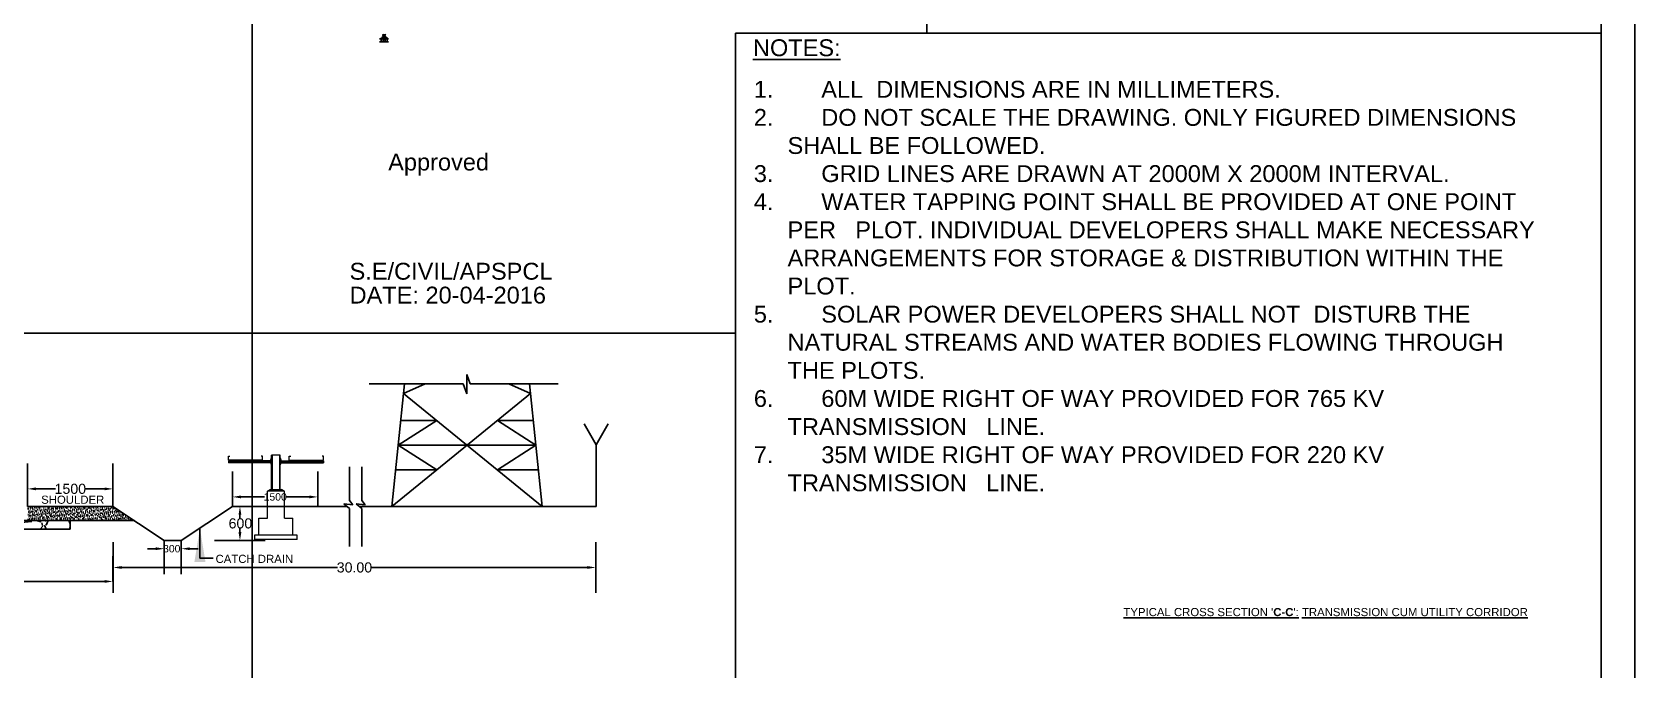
# Model space of a CAD drawing. Header units: metres. Extents: x 201400 to 215600, y 173235 to 1738400.
# Drawn here: x 210847 to 215600, y 1731501 to 1733392 of the extents above; entities that cross this region are included whole.
import ezdxf

# ---------------------------------------------------------------- set-up
doc = ezdxf.new("R2010")
doc.units = ezdxf.units.M
doc.header["$PDMODE"] = 1
doc.header["$PDSIZE"] = -10
for name, color, linetype in [('GRID LINES', 250, 'Continuous'), ('name power lines', 1, 'Continuous'), ('Names', 1, 'Continuous'), ('SINGLE CELL CULVERT', 7, 'Continuous'), ('TEMPLE', 1, 'Continuous')]:
    doc.layers.add(name, color=color, linetype=linetype)
doc.styles.get("Standard").update_dxf_attribs({"font": 'arial.ttf', "height": 50})
doc.dimstyles.get("Standard").update_dxf_attribs({"dimtxt": 50, "dimasz": 0.18, "dimexe": 0.18, "dimexo": 0.0625, "dimgap": 0.09, "dimtad": 0, "dimtih": 1, "dimtoh": 1, "dimdec": 4, "dimzin": 0, "dimdsep": 46, "dimtxsty": 'Standard', "dimcen": 0.09, "dimadec": 0, "dimazin": 0, "dimtfac": 1, "dimtdec": 4, "dimtofl": 0, "dimtmove": 0, "dimatfit": 3, "dimfxl": 1, "dimtolj": 1, "dimtzin": 0, "dimarcsym": 0})

# ---------------------------------------------------------------- blocks, each defined once
blk = doc.blocks.new('*D108')
at = {"layer": 'Defpoints', "color": 0, "linetype": 'Continuous', "ltscale": 50, "transparency": 16777216}
for p in [(211239.3, 1731884.7), (211289.9, 1731884.7), (211239.3, 1731860.4)]:
    blk.add_point(p, dxfattribs=at)
at = {"layer": 'name power lines', "color": 0, "linetype": 'Continuous', "lineweight": -2, "ltscale": 50, "transparency": 16777216}
for p, q in [((211239.3, 1731884.7), (211239.3, 1731785.4)), ((211289.9, 1731884.7), (211289.9, 1731785.4))]:
    blk.add_line(p, q, dxfattribs=at)
at = {"layer": 'name power lines', "color": 7, "linetype": 'Continuous', "lineweight": -2, "ltscale": 50, "transparency": 16777216}
for p, q in [((211214.3, 1731860.4), (211189.3, 1731860.4)), ((211314.9, 1731860.4), (211339.9, 1731860.4))]:
    blk.add_line(p, q, dxfattribs=at)
at = {"layer": 'name power lines', "color": 7, "linetype": 'Continuous', "ltscale": 50, "transparency": 16777216}
for points in [[(211214.3, 1731864.6), (211214.3, 1731856.3), (211239.3, 1731860.4)], [(211314.9, 1731864.6), (211314.9, 1731856.3), (211289.9, 1731860.4)]]:
    blk.add_solid(points, dxfattribs=at)
at = {"layer": 'name power lines', "color": 0, "linetype": 'Continuous', "ltscale": 50, "transparency": 16777216, "insert": (211261.6, 1731860.4), "char_height": 50, "attachment_point": 5}
blk.add_mtext('\\A1;{\\H0.44x;300}', dxfattribs=at)
blk = doc.blocks.new('*D109')
at = {"layer": 'Defpoints', "color": 0, "linetype": 'Continuous', "ltscale": 50, "transparency": 16777216}
for p in [(210834.3, 1732037.9), (210834.3, 1731986), (211087.4, 1731986)]:
    blk.add_point(p, dxfattribs=at)
at = {"layer": 'name power lines', "color": 0, "linetype": 'Continuous', "lineweight": -2, "ltscale": 50, "transparency": 16777216}
for p, q in [((210834.3, 1731986), (210834.3, 1732112.9)), ((211087.4, 1731986), (211087.4, 1732112.9))]:
    blk.add_line(p, q, dxfattribs=at)
at = {"layer": 'name power lines', "color": 7, "linetype": 'Continuous', "lineweight": -2, "ltscale": 50, "transparency": 16777216}
for p, q in [((210859.3, 1732037.9), (210917.4, 1732037.9)), ((211062.4, 1732037.9), (211004.3, 1732037.9))]:
    blk.add_line(p, q, dxfattribs=at)
at = {"layer": 'name power lines', "color": 7, "linetype": 'Continuous', "ltscale": 50, "transparency": 16777216}
for points in [[(210859.3, 1732042.1), (210859.3, 1732033.7), (210834.3, 1732037.9)], [(211062.4, 1732042.1), (211062.4, 1732033.7), (211087.4, 1732037.9)]]:
    blk.add_solid(points, dxfattribs=at)
at = {"layer": 'name power lines', "color": 0, "linetype": 'Continuous', "ltscale": 50, "transparency": 16777216, "insert": (210960.9, 1732037.9), "char_height": 50, "attachment_point": 5}
blk.add_mtext('\\A1;{\\H0.6x;1500}', dxfattribs=at)
blk = doc.blocks.new('CRS')
at = {"color": 7, "linetype": 'Continuous', "lineweight": 9, "ltscale": 50}
for p, q in [((-835, 1390), (-835, 1465)), ((-835, 1465), (-810, 1465)), ((-235, 1465), (-260, 1465)), ((-235, 1390), (-235, 1465)), ((-75, 870), (-75, 1480)), ((-75, 1480), (75, 1480)), ((-75, 1480), (75, 1480)), ((-75, 870), (-75, 1480)), ((-66, 870), (-66, 1480)), ((66, 1480), (66, 870)), ((75, 870), (75, 1480)), ((75, 1480), (75, 870)), ((235, 1390), (235, 1465)), ((235, 1465), (260, 1465)), ((835, 1465), (810, 1465)), ((835, 1390), (835, 1465)), ((-235, 1390), (-835, 1390)), ((-85, 1380), (-835, 1380)), ((-835, 1380), (-835, 1345)), ((-85, 1370), (-835, 1370)), ((-85, 1345), (-835, 1345)), ((-85, 1402), (-75, 1402)), ((-85, 1398), (-75, 1398)), ((-85, 1342), (-75, 1342)), ((-85, 1338), (-75, 1338)), ((85, 1402), (75, 1402)), ((85, 1398), (75, 1398)), ((85, 1342), (75, 1342)), ((85, 1338), (75, 1338)), ((85, 1380), (835, 1380)), ((85, 1370), (835, 1370)), ((85, 1345), (835, 1345)), ((235, 1390), (835, 1390)), ((835, 1380), (835, 1345)), ((-150, 850), (-100, 875)), ((-150, 375), (-150, 850)), ((-150, 850), (150, 850)), ((-129, 855), (-99, 870)), ((-129, 855), (129, 855)), ((100, 875), (-100, 875)), ((99, 870), (-99, 870)), ((75, 870), (-75, 870)), ((129, 855), (99, 870)), ((150, 850), (100, 875)), ((150, 375), (150, 850)), ((-375, 75), (375, 75)), ((-375, 0), (-375, 75)), ((-375, 0), (375, 0)), ((375, 75), (375, 0))]:
    blk.add_line(p, q, dxfattribs=at)
at = {"color": 7, "lineweight": 9}
for p, q in [((-150, 375), (-300, 375)), ((-300, 75), (-300, 375)), ((300, 375), (150, 375)), ((300, 75), (300, 375))]:
    blk.add_line(p, q, dxfattribs=at)
at = {"color": 7, "linetype": 'Continuous', "lineweight": 9, "ltscale": 50}
for points in [[(-85, 1420), (-75, 1420), (-75, 1320), (-85, 1320)], [(85, 1420), (75, 1420), (75, 1320), (85, 1320)], [(-85, 1395), (-89, 1395), (-89, 1405), (-85, 1405)], [(-85, 1345), (-89, 1345), (-89, 1335), (-85, 1335)], [(85, 1395), (89, 1395), (89, 1405), (85, 1405)], [(85, 1345), (89, 1345), (89, 1335), (85, 1335)]]:
    blk.add_lwpolyline(points, close=True, dxfattribs=at)
blk = doc.blocks.new('*D114')
at = {"layer": 'Defpoints', "color": 0, "linetype": 'Continuous', "ltscale": 50, "transparency": 16777216}
for p in [(211441.8, 1732014), (211441.8, 1731986), (211694.9, 1731986)]:
    blk.add_point(p, dxfattribs=at)
at = {"layer": 'name power lines', "color": 0, "linetype": 'Continuous', "lineweight": -2, "ltscale": 50, "transparency": 16777216}
for p, q in [((211441.8, 1731986), (211441.8, 1732089)), ((211694.9, 1731986), (211694.9, 1732089))]:
    blk.add_line(p, q, dxfattribs=at)
at = {"layer": 'name power lines', "color": 7, "linetype": 'Continuous', "lineweight": -2, "ltscale": 50, "transparency": 16777216}
for p, q in [((211466.8, 1732014), (211536.5, 1732014)), ((211669.9, 1732014), (211600.2, 1732014))]:
    blk.add_line(p, q, dxfattribs=at)
at = {"layer": 'name power lines', "color": 7, "linetype": 'Continuous', "ltscale": 50, "transparency": 16777216}
for points in [[(211466.8, 1732018.2), (211466.8, 1732009.9), (211441.8, 1732014)], [(211669.9, 1732018.2), (211669.9, 1732009.9), (211694.9, 1732014)]]:
    blk.add_solid(points, dxfattribs=at)
at = {"layer": 'name power lines', "color": 0, "linetype": 'Continuous', "ltscale": 50, "transparency": 16777216, "insert": (211568.4, 1732014), "char_height": 50, "attachment_point": 5}
blk.add_mtext('\\A1;{\\H0.44x;1500}', dxfattribs=at)
blk = doc.blocks.new('*D115')
at = {"layer": 'Defpoints', "color": 0, "linetype": 'Continuous', "ltscale": 50, "transparency": 16777216}
for p in [(211441.8, 1731986), (211289.9, 1731884.7), (211463.8, 1731884.7)]:
    blk.add_point(p, dxfattribs=at)
at = {"layer": 'name power lines', "color": 0, "linetype": 'Continuous', "lineweight": -2, "ltscale": 50, "transparency": 16777216}
for p, q in [((211441.8, 1731986), (211538.8, 1731986)), ((211388.8, 1731884.7), (211538.8, 1731884.7))]:
    blk.add_line(p, q, dxfattribs=at)
at = {"layer": 'name power lines', "color": 7, "linetype": 'Continuous', "lineweight": -2, "ltscale": 50, "transparency": 16777216}
for p, q in [((211463.8, 1731961), (211463.8, 1731950.8)), ((211463.8, 1731909.7), (211463.8, 1731920))]:
    blk.add_line(p, q, dxfattribs=at)
at = {"layer": 'name power lines', "color": 7, "linetype": 'Continuous', "ltscale": 50, "transparency": 16777216}
for points in [[(211459.6, 1731961), (211468, 1731961), (211463.8, 1731986)], [(211459.6, 1731909.7), (211468, 1731909.7), (211463.8, 1731884.7)]]:
    blk.add_solid(points, dxfattribs=at)
at = {"layer": 'name power lines', "color": 0, "linetype": 'Continuous', "ltscale": 50, "transparency": 16777216, "insert": (211465.2, 1731935.4), "char_height": 50, "attachment_point": 5}
blk.add_mtext('\\A1;{\\H0.6x;600}', dxfattribs=at)
blk = doc.blocks.new('*D104')
at = {"layer": 'Defpoints', "color": 0, "linetype": 'Continuous', "ltscale": 50, "transparency": 16777216}
for p in [(211087.7, 1731943.8), (212518.8, 1731943.8), (212518.8, 1731804.8)]:
    blk.add_point(p, dxfattribs=at)
at = {"layer": 'name power lines', "color": 0, "linetype": 'Continuous', "lineweight": -2, "ltscale": 50, "transparency": 16777216}
for p, q in [((211087.7, 1731879.8), (211087.7, 1731729.8)), ((212518.8, 1731879.8), (212518.8, 1731729.8))]:
    blk.add_line(p, q, dxfattribs=at)
at = {"layer": 'name power lines', "color": 7, "linetype": 'Continuous', "lineweight": -2, "ltscale": 50, "transparency": 16777216}
for p, q in [((211112.7, 1731804.8), (211752.6, 1731804.8)), ((212493.8, 1731804.8), (211853.9, 1731804.8))]:
    blk.add_line(p, q, dxfattribs=at)
at = {"layer": 'name power lines', "color": 7, "linetype": 'Continuous', "ltscale": 50, "transparency": 16777216}
for points in [[(211112.7, 1731809), (211112.7, 1731800.7), (211087.7, 1731804.8)], [(212493.8, 1731809), (212493.8, 1731800.7), (212518.8, 1731804.8)]]:
    blk.add_solid(points, dxfattribs=at)
at = {"layer": 'name power lines', "color": 0, "linetype": 'Continuous', "ltscale": 50, "transparency": 16777216, "insert": (211803.3, 1731804.8), "char_height": 50, "attachment_point": 5}
blk.add_mtext('\\A1;{\\H0.6x;30.00}', dxfattribs=at)
blk = doc.blocks.new('*D105')
at = {"layer": 'Defpoints', "color": 0, "linetype": 'Continuous', "ltscale": 50, "transparency": 16777216}
for p in [(208495.7, 1731763.3), (208495.7, 1731763.3), (211087.4, 1731763.3)]:
    blk.add_point(p, dxfattribs=at)
at = {"layer": 'name power lines', "color": 0, "linetype": 'Continuous', "lineweight": -2, "ltscale": 50, "transparency": 16777216}
for p, q in [((208495.7, 1731763.3), (208495.7, 1731838.3)), ((211087.4, 1731763.3), (211087.4, 1731838.3))]:
    blk.add_line(p, q, dxfattribs=at)
at = {"layer": 'name power lines', "color": 7, "linetype": 'Continuous', "lineweight": -2, "ltscale": 50, "transparency": 16777216}
for p, q in [((208520.7, 1731763.3), (209740.6, 1731763.3)), ((211062.4, 1731763.3), (209842.5, 1731763.3))]:
    blk.add_line(p, q, dxfattribs=at)
at = {"layer": 'name power lines', "color": 7, "linetype": 'Continuous', "ltscale": 50, "transparency": 16777216}
for points in [[(208520.7, 1731767.5), (208520.7, 1731759.2), (208495.7, 1731763.3)], [(211062.4, 1731767.5), (211062.4, 1731759.2), (211087.4, 1731763.3)]]:
    blk.add_solid(points, dxfattribs=at)
at = {"layer": 'name power lines', "color": 0, "linetype": 'Continuous', "ltscale": 50, "transparency": 16777216, "insert": (209791.5, 1731763.3), "char_height": 50, "attachment_point": 5}
blk.add_mtext('\\A1;{\\H0.6x;20.00}', dxfattribs=at)
blk = doc.blocks.new('A$C4C0265E5')
at = {"layer": 'TEMPLE'}
for points in [[(-13.5, 9), (13.5, 9)], [(-13.5, 0), (13.5, 0)], [(-8.5, 0), (-8.5, 9)], [(-5.2, 12.8), (6, 12.8)], [(3.2, 0), (3.2, 5.7), (-2.4, 5.7), (-2.4, 0)], [(-2.2, 15.8), (3.2, 15.8)], [(-1, 18.5), (1.6, 18.5)], [(9.9, 0), (9.9, 9)]]:
    blk.add_lwpolyline(points, dxfattribs=at)
for centre, radius, start, end in [((-5.3, 9.5), 3.26, 87.8436, 189.2012), ((-3, 13.6), 2.34, 69.7058, 201.7624), ((0.3, 19.8), 3.64, 124.6908, 216.5002), ((-1.2, 17), 1.53, 83.0917, 227.9751), ((3.1, 21.4), 5.04, 164.1856, 215.059), ((1.7, 16.8), 1.74, 327.908, 94.5822), ((-0.7, 21.1), 3.55, 312.8669, 23.8321), ((0.8, 19.8), 3.21, 317.586, 57.6644), ((4, 13.8), 2.21, 332.2896, 113.0629), ((6.7, 9.6), 3.25, 349.376, 102.0043)]:
    blk.add_arc(centre, radius, start, end, dxfattribs=at)

msp = doc.modelspace()

# ---------------------------------------------------------------- hatches: boundary and pattern name
h = msp.add_hatch()
h.set_pattern_fill('AR-SAND', color=17, scale=0.16875)
h.set_pattern_definition([(37.5, (-132127.364, -603213.939), (-0.270005281, 8.25884838), [0, -6.5151, 0, -7.286625, 0, -6.96515625]), (7.5, (-132127.364, -603213.939), (7.585705403, 12.09642357), [0, -3.514725, 0, -5.8721625, 0, -2.25028125]), (327.5, (-132132.636, -603213.939), (13.347996248, 0.024252491), [0, -2.143125, 0, -7.71525, 0, -10.0726875]), (317.5, (-132132.636, -603213.939), (12.885015135, 3.76193233), [0, -1.0715625, 0, -5.057775, 0, -5.7864375])])
h.paths.add_polyline_path([(210834.3, 1731977.5), (210834.3, 1731986), (211087.4, 1731986), (211150.7, 1731943.8), (210834.3, 1731943.8)])
at = {"layer": 'name power lines', "linetype": 'Continuous', "ltscale": 190}
h = msp.add_hatch(dxfattribs=at)
h.set_pattern_fill('GRAVEL', color=0, scale=168.75, style=0)
h.set_pattern_definition([(228.0128, (108108.126, 898303.928), (-1349.99970168, -1518.7502264), [22.70295, -2247.5961]), (184.9697, (108092.9384, 898287.053), (2025.000177444, 168.74853306), [38.958975, -3856.937344]), (132.5104, (108054.126, 898283.678), (1687.49843372, -1856.25146372), [27.470475, -2719.5804]), (267.2737, (107988.3134, 898241.49), (168.74932799, 3375.00004978), [35.477662, -3512.287912]), (292.8337, (107986.626, 898206.053), (-843.75167154, 2024.99939449), [34.788656, -3444.081694]), (357.2737, (108000.126, 898173.99), (-3375.00004978, 168.74932799), [35.477662, -3512.287912]), (37.6942, (108035.5634, 898172.303), (-2193.751239573, -1687.49838087), [46.917394, -4644.81827]), (72.2553, (108072.6884, 898200.9903), (1181.251816207, 3712.49936402), [44.29485, -4385.19167]), (121.4296, (108086.1884, 898243.178), (-1350.00138952, 2193.74916241), [35.597813, -3524.18732]), (175.2364, (108067.626, 898273.553), (1856.2501597, -168.74857114), [40.6404, -1991.378756]), (222.3974, (108027.126, 898276.928), (-2025.001240494, -1856.24866384), [52.55685, -5203.13203]), (138.8141, (108155.376, 898239.803), (-1181.25049727, 1012.49954663), [17.938294, -1775.898675]), (171.4692, (108141.876, 898251.615), (2193.74971056, -337.50133482), [34.127494, -3378.62998]), (225, (108108.13, 898256.68), (-2e-14, -168.750052), [23.864794, -214.78365]), (203.1986, (108096.313, 898276.928), (843.74995455, 337.50022364), [12.851662, -1272.31003]), (291.8014, (108084.5, 898271.865), (-168.7499849, 506.2500461), [18.17488, -890.571712]), (30.9638, (108091.25, 898254.99), (506.2496663, 337.5004191), [29.51927, -954.45388]), (161.5651, (108116.563, 898270.18), (337.5000733, -168.7497305), [21.345356, -512.289056]), (16.3895, (107986.626, 898271.865), (1687.50037098, 506.24876978), [29.9025, -2960.355094]), (70.3462, (108015.313, 898280.303), (-674.999198, -1856.25036038), [25.086544, -2483.5626]), (293.1986, (108116.563, 898303.928), (-337.50022364, 843.74995455), [25.703156, -1259.458537]), (343.6105, (108126.688, 898280.303), (-1687.50037098, 506.24876978), [29.9025, -2960.355094]), (339.444, (107986.626, 898167.24), (-843.75031127, 337.4993244), [28.836, -1412.964675]), (294.7751, (108013.626, 898157.115), (-843.74868194, 1856.25057744), [24.161287, -2391.971006]), (66.8014, (108118.25, 898135.178), (337.50022364, 843.74995455), [25.703156, -1259.458537]), (17.354, (108128.376, 898158.803), (-2193.75034072, -674.99907226), [28.28773, -2800.4778]), (69.444, (108035.563, 898135.178), (-337.4993244, -843.75031127), [14.418, -1427.382675]), (101.3099, (108108.126, 898135.178), (-168.7496004, 675.000127), [8.604562, -851.854894]), (165.9638, (108106.44, 898143.615), (506.2500921, -168.7496722), [34.788656, -660.985312]), (186.009, (108072.688, 898152.053), (1687.49995797, 168.749884825), [32.239688, -3191.724506]), (303.6901, (108091.25, 898239.803), (-168.7502252, 337.4999254), [24.337463, -584.09927]), (353.1572, (108104.751, 898219.553), (2868.749892925, -337.50134965), [42.490238, -4206.526256]), (60.9454, (108146.938, 898214.49), (-675.0000046, -1181.2500649), [17.373825, -1720.013737]), (90, (108155.38, 898229.68), (-168.75, 168.75), [10.125, -158.625]), (120.2564, (108069.313, 898157.115), (674.99913715, -1181.25041443), [23.443425, -2320.9065]), (48.0128, (108057.501, 898177.365), (1349.99970168, 1518.7502264), [45.4059, -2224.89315]), (0, (108087.88, 898211.12), (168.75, 168.75), [43.875, -124.875]), (325.3048, (108131.751, 898211.115), (-1687.4990312, 1181.25145287), [26.681738, -2641.489988]), (254.0546, (108153.688, 898195.928), (-168.7499813, -675.0000214), [24.570338, -1203.948225]), (207.646, (108146.9384, 898172.303), (-3206.24929246, -1687.5013016), [40.00472, -3960.473737]), (175.4261, (108111.501, 898153.7403), (-2193.750094215, 168.749122696), [42.32233, -4189.906237])])
h.paths.add_polyline_path([(210960.9, 1731918.5), (209526.5, 1731918.5), (209526.5, 1731943.8), (210960.9, 1731943.8)])

# ---------------------------------------------------------------- linework, layer by layer
at = {"color": 0}
for p, q in [((212484.6, 1732230.9), (212519.9, 1732168.9)), ((212555.2, 1732230.9), (212519.9, 1732168.9)), ((212519.9, 1732168.9), (212519.9, 1731986))]:
    msp.add_line(p, q, dxfattribs=at)
at = {"color": 0, "linetype": 'Continuous', "ltscale": 50}
msp.add_line((211780.9, 1731986), (211441.8, 1731986), dxfattribs=at)
msp.add_lwpolyline([(212933.1, 1733389.2), (215500, 1733389.2), (215500, 1731223.9), (212933.1, 1731223.9)], close=True)
at = {"layer": 'GRID LINES', "color": 9, "linetype": 'Continuous'}
for p, q in [((211500, 1738300), (211500, 1730460)), ((213500, 1738300), (213500, 1733389.2)), ((201500, 1732500), (212933.1, 1732500)), ((212880.5, 1732500), (212933.1, 1732500))]:
    msp.add_line(p, q, dxfattribs=at)
for points in [[(201400, 1738400), (215600, 1738400), (215600, 1728400), (201400, 1728400)], [(201500, 1738300), (215500, 1738300), (215500, 1728500), (201500, 1728500)], [(201500, 1738300), (215500, 1738300), (215500, 1728500), (201500, 1728500)]]:
    msp.add_lwpolyline(points, close=True, dxfattribs=at)
at = {"layer": 'name power lines', "color": 0, "linetype": 'Continuous', "ltscale": 190}
for p, q in [((212146.5, 1732349.2), (212136.9, 1732377.1)), ((212136.9, 1732377.1), (212136.9, 1732319.5)), ((212125.3, 1732349.2), (211847.4, 1732349.2)), ((211914.2, 1731986), (211952.2, 1732349.2)), ((212325.4, 1732320.7), (211914.2, 1731986)), ((212013.3, 1732349.2), (211949.2, 1732320.7)), ((212360.4, 1731986), (211949.2, 1732320.7)), ((212136.9, 1732319.5), (212125.3, 1732349.2)), ((212407.8, 1732349.2), (212146.5, 1732349.2)), ((212325.4, 1732320.7), (212261.3, 1732349.2)), ((212360.4, 1731986), (212322.4, 1732349.2)), ((212047.5, 1732240.8), (211933.2, 1732167.6)), ((211940.9, 1732240.8), (212047.5, 1732240.8)), ((212333.8, 1732240.8), (212227.2, 1732240.8)), ((212227.2, 1732240.8), (212341.4, 1732167.6)), ((212341.4, 1732167.6), (211933.2, 1732167.6)), ((212047.5, 1732094.4), (211933.2, 1732167.6)), ((212227.2, 1732094.4), (212341.4, 1732167.6)), ((211788.2, 1732102.8), (211788.2, 1732003.1)), ((211824.8, 1732102.8), (211824.8, 1732003.1)), ((211925.6, 1732094.4), (212047.5, 1732094.4)), ((212349.1, 1732094.4), (212227.2, 1732094.4)), ((211798.9, 1731990.3), (211771.9, 1731993.9)), ((211771.9, 1731993.9), (211788.2, 1731979.5)), ((211788.2, 1732003.1), (211798.9, 1731990.3)), ((211788.2, 1731979.5), (211788.2, 1731867)), ((211835.5, 1731990.3), (211808.6, 1731993.9)), ((211808.6, 1731993.9), (211824.8, 1731979.5)), ((211824.8, 1732003.1), (211835.5, 1731990.3)), ((211824.8, 1731979.5), (211824.8, 1731867)), ((211150.7, 1731943.8), (209359.4, 1731943.8)), ((209526.5, 1731943.8), (210960.9, 1731943.8)), ((210960.9, 1731943.8), (210960.9, 1731918.5)), ((210960.9, 1731918.5), (209526.5, 1731918.5))]:
    msp.add_line(p, q, dxfattribs=at)
at = {"layer": 'name power lines', "color": 0, "linetype": 'Continuous', "ltscale": 50}
for p, q in [((211087.4, 1731986), (210834.3, 1731986)), ((210971.7, 1731986), (211012.7, 1731986)), ((211087.4, 1731986), (211073.1, 1731986)), ((211239.3, 1731884.7), (211087.4, 1731986)), ((211289.9, 1731884.7), (211441.8, 1731986)), ((212519.9, 1731986), (211817.5, 1731986)), ((211289.9, 1731884.7), (211239.3, 1731884.7))]:
    msp.add_line(p, q, dxfattribs=at)

# ---------------------------------------------------------------- block references
at = {"layer": 'SINGLE CELL CULVERT', "color": 0, "xscale": -0.16875, "yscale": 0.16875, "zscale": 0.16875}
msp.add_blockref('CRS', (211570.5, 1731888.1), dxfattribs=at)
at = {"layer": 'TEMPLE', "xscale": 0.9938524332709341, "yscale": 0.9938524332709341, "zscale": 0.9938524332709341, "rotation": 359.6983269758693}
msp.add_blockref('A$C4C0265E5', (211890.9, 1733363.4), dxfattribs=at)
msp.add_blockref('A$C4C0265E5', (211890.9, 1733363.4), dxfattribs=at)

# ---------------------------------------------------------------- texts
at = {"layer": 'name power lines', "color": 0, "linetype": 'Continuous', "ltscale": 50}
msp.add_text('%%UNOTES:', height=50, dxfattribs=at).set_placement((212984.9, 1733321))
at = {"layer": 'name power lines', "color": 0, "linetype": 'Continuous', "ltscale": 190, "insert": (212987.5, 1733247.8), "char_height": 50, "width": 2349.389, "attachment_point": 1}
msp.add_mtext('\\pi-100,l100;1.^IALL  DIMENSIONS ARE IN MILLIMETERS.\\P2.^IDO NOT SCALE THE DRAWING. ONLY FIGURED DIMENSIONS {\\H2.2888x; }SHALL BE FOLLOWED.{\\H1.8592x; }\\P3.^IGRID LINES ARE DRAWN AT 2000M X 2000M INTERVAL.{\\H2.0017x; }\\P4.^IWATER TAPPING POINT SHALL BE PROVIDED AT ONE POINT PER {\\H1.9541x; }PLOT. INDIVIDUAL DEVELOPERS SHALL MAKE NECESSARY {\\H1.9708x; }ARRANGEMENTS FOR STORAGE & DISTRIBUTION WITHIN THE {\\H1.9652x; }PLOT.{\\H1.9671x; }\\P5.^ISOLAR POWER DEVELOPERS SHALL NOT  DISTURB THE {\\H1.9664x; }NATURAL STREAMS AND WATER BODIES FLOWING THROUGH {\\H1.9666x; }THE PLOTS.{\\H1.9666x; }\\P6.^I60M WIDE RIGHT OF WAY PROVIDED FOR 765 KV TRANSMISSION {\\H1.9666x; }LINE.{\\H1.9489x; }\\P7.^I35M WIDE RIGHT OF WAY PROVIDED FOR 220 KV TRANSMISSION {\\H1.9514x; }LINE.{\\H1.9539x; }', dxfattribs=at)
at = {"layer": 'Names', "color": 0, "linetype": 'Continuous', "ltscale": 50}
for s, height, p in [('Approved', 50, (211903.4, 1732982)), ('S.E/CIVIL/APSPCL', 50, (211788.9, 1732658.2)), ('DATE: 20-04-2016', 50, (211788.9, 1732587.5)), ('SHOULDER', 24.11, (210874.5, 1731993.7)), ('CATCH DRAIN', 24.107, (211391.5, 1731818.3))]:
    msp.add_text(s, height=height, dxfattribs=at).set_placement(p)
at = {"layer": 'Names', "color": 0, "linetype": 'Continuous', "ltscale": 50, "insert": (215282.4, 1731684.6), "char_height": 24.1071, "width": 10252.893, "attachment_point": 3}
msp.add_mtext("{\\LTYPICAL CROSS SECTION '\\fArial|b1|i0|c0|p34;C-C\\fArial|b0|i0|c0|p34;': TRANSMISSION CUM UTILITY CORRIDOR }", dxfattribs=at)

# ---------------------------------------------------------------- dimensions: what is measured, and where the dimension line sits
at = {"layer": 'name power lines', "color": 0, "linetype": 'Continuous', "ltscale": 50}
for base, p1, p2, text, picture, middle in [((210834.3, 1732037.9), (211087.4, 1731986), (210834.3, 1731986), '{\\H0.6x;1500}', '*D109', (210960.9, 1732037.9)), ((211441.8, 1732014), (211694.9, 1731986), (211441.8, 1731986), '{\\H0.44x;1500}', '*D114', (211568.4, 1732014))]:
    dim = msp.add_linear_dim(base=base, p1=p1, p2=p2, angle=180, text=text, dimstyle='Standard', override={"dimtxt": 142, "dimasz": 25, "dimexe": 75, "dimexo": 0, "dimdec": 0, "dimclrd": 7, "dimtmove": 2, "dimfxl": 75, "dimfxlon": 1}, dxfattribs=at)
    dim.commit()
    dim.dimension.update_dxf_attribs({"geometry": picture, "text_midpoint": middle})
for base, p1, p2, angle, text, picture, middle in [((211463.8, 1731884.7), (211441.8, 1731986), (211289.9, 1731884.7), 90, '{\\H0.6x;600}', '*D115', (211465.2, 1731935.4)), ((211239.3, 1731860.4), (211289.9, 1731884.7), (211239.3, 1731884.7), 180, '{\\H0.44x;300}', '*D108', (211261.6, 1731860.4))]:
    dim = msp.add_linear_dim(base=base, p1=p1, p2=p2, angle=angle, text=text, dimstyle='Standard', override={"dimtxt": 142, "dimasz": 25, "dimexe": 75, "dimexo": 0, "dimdec": 0, "dimclrd": 7, "dimtmove": 2, "dimfxl": 75, "dimfxlon": 1}, dxfattribs=at)
    dim.commit()
    dim.dimension.update_dxf_attribs({"geometry": picture, "text_midpoint": middle, "dimtype": 160})
for p1, p2, distance, text, picture, middle in [((211087.7, 1731943.8), (212518.8, 1731943.8), -138.9, '{\\H0.6x;30.00}', '*D104', (211803.3, 1731804.8)), ((211087.4, 1731763.3), (208495.7, 1731763.3), 0, '{\\H0.6x;20.00}', '*D105', (209791.5, 1731763.3))]:
    dim = msp.add_aligned_dim(p1=p1, p2=p2, distance=distance, text=text, dimstyle='Standard', override={"dimtxt": 142, "dimasz": 25, "dimexe": 75, "dimexo": 0, "dimdec": 0, "dimclrd": 7, "dimtmove": 2, "dimfxl": 75, "dimfxlon": 1}, dxfattribs=at)
    dim.commit()
    dim.dimension.update_dxf_attribs({"geometry": picture, "text_midpoint": middle})

# ---------------------------------------------------------------- leaders
msp.add_leader([(211345.2, 1731920.9), (211345.2, 1731832.4), (211384.3, 1731832.4)], dimstyle='Standard', override={"dimtxt": 142, "dimasz": 100, "dimexe": 75, "dimexo": 0, "dimdec": 0, "dimclrd": 7, "dimtmove": 2, "dimfxl": 75, "dimfxlon": 1}, dxfattribs=at)

doc.saveas('drawing.dxf')
